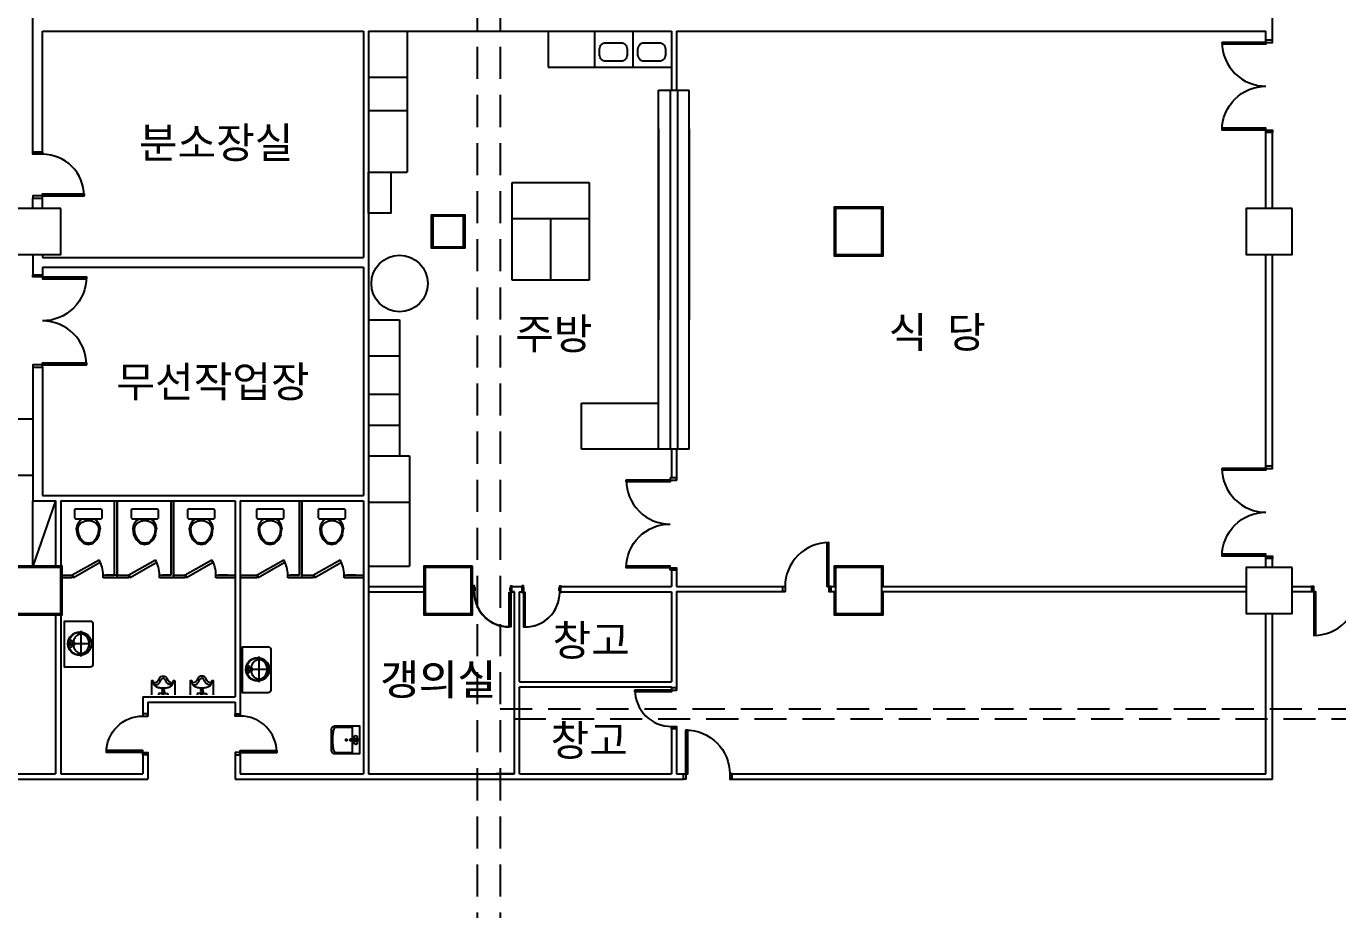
# Model space of a CAD drawing. Header units: millimetres. Extents: x -90599 to 108401, y -635096 to -480023.
# Drawn here: x 674 to 26234, y -582074 to -564851 of the extents above; entities that cross this region are included whole.
import ezdxf
from ezdxf.enums import TextEntityAlignment as Align

# ---------------------------------------------------------------- set-up
doc = ezdxf.new("R2010")
doc.units = ezdxf.units.MM
doc.linetypes.add('HIDDEN2', pattern=[0.1875, 0.125, -0.0625])
doc.layers.add('TT-BASE', color=253, linetype='Continuous')
doc.layers.add('TT-TRAY', color=4, linetype='Continuous')
doc.styles.get("Standard").update_dxf_attribs({"font": 'GulimChe.ttf'})

# ---------------------------------------------------------------- blocks, each defined once
blk = doc.blocks.new('2P-T206')
at = {"color": 0}
for p, q in [((-90, -25), (-90, 0)), ((-15, 0), (-15, -50)), ((15, 0), (15, -50)), ((90, -25), (90, 0)), ((-40, -25), (-90, -25)), ((-25, -40), (-40, -25)), ((-25, -65), (-25, -40)), ((-25, -110), (-25, -105)), ((-25, -105), (25, -105)), ((25, -110), (-25, -110)), ((-10, -95), (-10, -105)), ((10, -95), (10, -105)), ((25, -40), (40, -25)), ((25, -65), (25, -40)), ((25, -105), (25, -110)), ((40, -25), (90, -25))]:
    blk.add_line(p, q, dxfattribs=at)
for points in [[(230, 0), (230, -135), (230, -265, -0.198912), (229, -269, -0.198912), (225, -270), (215, -270), (195, -270, -0.198912), (193, -269, -0.063313), (190, -265, -0.157252), (187, -252, 0.093254), (185, -230, 0.337547), (80, -310, -0.389909), (0, -360, -0.389909), (-80, -310, 0.337547), (-185, -230, 0.093254), (-187, -252, -0.157252), (-190, -265, -0.063313), (-193, -269, -0.198912), (-195, -270), (-215, -270), (-225, -270, -0.198912), (-229, -269, -0.198912), (-230, -265), (-230, -135), (-230, 0)], [(-170, -190, -0.028843), (-149, -192, -0.042834), (-135, -195, -0.02628), (-102, -208, -0.069019), (-90, -215, -0.04558), (-76, -229, -0.043799), (-65, -245, -0.025173), (-56, -263, 0.020072), (-45, -285, 0.022189), (-35, -302, 0.027483), (-25, -315, 0.170498), (-18, -319, 0.080612), (0, -320)], [(170, -190, 0.028843), (149, -192, 0.042834), (135, -195, 0.02628), (102, -208, 0.069019), (90, -215, 0.04558), (76, -229, 0.043799), (65, -245, 0.025173), (56, -263, -0.020072), (45, -285, -0.022189), (35, -302, -0.027483), (25, -315, -0.170498), (18, -319, -0.080612), (0, -320)]]:
    blk.add_lwpolyline(points, format="xyb", dxfattribs=at)
blk.add_circle((0, -70), 25, dxfattribs=at)
for centre, radius, start, end in [((146, -325), 345, 159.444, 163.9272), ((-66, -246), 118, 151.7834, 159.444), ((-106, -224), 72.1, 143.1301, 151.7834), ((-66, -254), 122, 136.4862, 143.1301), ((-87, -235), 94.2, 118.6105, 136.4862), ((-71, -264), 127, 103.2516, 118.6105), ((-55, -331), 196, 101.3099, 103.2516), ((215, -1683), 1575, 100.6246, 101.3099), ((-22, -416), 286, 93.8141, 100.6246), ((-13, -553), 423, 88.2147, 93.8141), ((13, -553), 423, 86.1859, 91.7853), ((22, -416), 286, 79.3754, 86.1859), ((-215, -1683), 1575, 78.6901, 79.3754), ((55, -331), 196, 76.7484, 78.6901), ((71, -264), 127, 61.3895, 76.7484), ((87, -235), 94.2, 43.5138, 61.3895), ((66, -254), 122, 36.8699, 43.5138), ((106, -224), 72.1, 28.2166, 36.8699), ((66, -246), 118, 20.556, 28.2166), ((-146, -325), 345, 16.0728, 20.556)]:
    blk.add_arc(centre, radius, start, end, dxfattribs=at)
blk = doc.blocks.new('2P-T106')
at = {"color": 0}
for p, q in [((429, -96), (488, -96)), ((429, -124), (432, -124)), ((437, -129), (444, -205)), ((444, -205), (472, -205)), ((458, -132), (458, -112)), ((458, -492), (458, -152)), ((472, -205), (480, -129)), ((485, -124), (488, -124)), ((209, -324), (228, -324)), ((248, -324), (668, -324)), ((688, -324), (709, -324))]:
    blk.add_line(p, q, dxfattribs=at)
blk.add_lwpolyline([(850, -551), (50, -551, -0.414214), (0, -501), (0, -1), (900, -1), (900, -501, -0.414214)], format="xyb", close=True, dxfattribs=at)
blk.add_lwpolyline([(441, -167, 0.064435), (386, -178, 0.091719), (327, -212, 0.103599), (286, -265, 0.113912), (272, -324, 0.113912), (286, -383, 0.103599), (327, -436, 0.091719), (386, -470, 0.084785), (458, -482, 0.084785), (531, -470, 0.091719), (590, -436, 0.103599), (631, -383, 0.113912), (644, -324, 0.113912), (631, -265, 0.103599), (590, -212, 0.091719), (531, -178, 0.064435), (476, -167, 0.084785)], format="xyb", dxfattribs=at)
for centre, radius in [((458, -296), 230), ((458, -296), 220), ((408, -110), 25), ((458, -110), 8), ((508, -110), 25), ((458, -324), 15)]:
    blk.add_circle(centre, radius, dxfattribs=at)
for centre, start, end in [((432, -129), 5.3909, 90), ((485, -129), 90, 174.6091)]:
    blk.add_arc(centre, 5, start, end, dxfattribs=at)
blk = doc.blocks.new('2P-T105')
at = {"color": 0}
for p, q in [((23, -466), (23, -149)), ((23, -149), (258, -149)), ((272, -292), (272, -230)), ((242, -261), (304, -261))]:
    blk.add_line(p, q, dxfattribs=at)
blk.add_lwpolyline([(472, -551), (72, -551, -0.414214), (-3, -476), (-3, -1), (547, -1), (547, -476, -0.414214)], format="xyb", close=True, dxfattribs=at)
for points in [[(287, -149), (523, -149), (523, -466, -0.272815), (513, -483, -0.070145), (450, -507, -0.03268), (376, -519, -0.023671), (273, -524, -0.023671), (170, -519, -0.03268), (96, -507, -0.070145), (32, -483, -0.272815), (23, -466, -0.272815)], [(255, -43), (260, -185, 1), (285, -185), (291, -43)]]:
    blk.add_lwpolyline(points, format="xyb", dxfattribs=at)
for centre, radius in [((218, -78), 31.2), ((273, -261), 15), ((328, -78), 31.2)]:
    blk.add_circle(centre, radius, dxfattribs=at)
for centre, start, end in [((274, -43), 90, 181.9092), ((272, -43), 358.0908, 90)]:
    blk.add_arc(centre, 18.8, start, end, dxfattribs=at)

msp = doc.modelspace()

# ---------------------------------------------------------------- linework, layer by layer
at = {"layer": 'TT-BASE'}
for p, q in [((801, -567301), (801, -562301)), ((24959, -565165), (24959, -562301)), ((991, -564946), (7246, -564946)), ((991, -567301), (991, -564946)), ((3600, -564946), (7246, -564946)), ((7246, -564946), (7246, -569356)), ((7246, -564946), (7246, -569356)), ((7346, -564946), (7346, -579426)), ((7346, -564946), (13246, -564946)), ((7346, -564946), (7346, -569401)), ((7346, -564946), (13246, -564946)), ((8096, -564946), (8096, -567696)), ((8096, -564946), (8096, -567696)), ((10846, -564946), (10846, -565646)), ((10846, -564946), (10846, -565646)), ((11746, -564946), (11746, -565646)), ((11746, -564946), (11746, -565646)), ((12496, -564946), (12496, -565646)), ((12496, -564946), (12496, -565646)), ((13246, -564946), (13246, -566096)), ((13246, -564946), (13246, -566096)), ((13346, -564946), (13346, -566096)), ((13346, -564946), (20291, -564946)), ((13346, -564946), (24834, -564946)), ((13346, -564946), (13346, -566096)), ((24834, -565165), (24834, -564946)), ((7346, -565846), (8096, -565846)), ((7346, -565846), (8096, -565846)), ((10846, -565646), (13246, -565646)), ((10846, -565646), (13246, -565646)), ((12996, -573096), (12996, -566096)), ((12996, -566096), (13596, -566096)), ((12996, -573096), (12996, -566096)), ((12996, -566096), (13596, -566096)), ((13596, -573096), (13596, -566096)), ((13596, -573096), (13596, -566096)), ((7346, -566496), (8096, -566496)), ((7346, -566496), (8096, -566496)), ((12996, -566851), (12996, -570571)), ((13596, -566851), (13596, -570571)), ((24834, -568401), (24834, -566875)), ((24959, -568401), (24959, -566875)), ((7346, -567696), (8096, -567696)), ((7346, -567696), (8096, -567696)), ((10146, -567900), (11646, -567900)), ((10146, -569800), (10146, -567900)), ((10146, -567900), (11646, -567900)), ((10146, -569800), (10146, -567900)), ((11646, -567900), (11646, -569800)), ((11646, -567900), (11646, -569800)), ((801, -568401), (801, -568201)), ((991, -568401), (991, -568201)), ((10146, -568600), (11646, -568600)), ((10146, -568600), (11646, -568600)), ((10896, -569800), (10896, -568600)), ((10896, -569800), (10896, -568600)), ((801, -569301), (801, -569694)), ((991, -569301), (991, -569356)), ((991, -569356), (7246, -569356)), ((3600, -569356), (7246, -569356)), ((7346, -569401), (7346, -579426)), ((24834, -573505), (24834, -569301)), ((24959, -573470), (24959, -569301)), ((991, -569546), (7246, -569546)), ((991, -569546), (991, -569694)), ((3600, -569546), (7246, -569546)), ((7246, -569546), (7246, -574001)), ((7246, -569546), (7246, -574001)), ((11646, -569800), (10146, -569800)), ((11646, -569800), (10146, -569800)), ((7346, -570576), (7946, -570576)), ((7346, -570576), (7946, -570576)), ((7946, -570576), (7946, -573226)), ((7946, -570576), (7946, -573226)), ((801, -571494), (801, -574101)), ((991, -571494), (991, -574001)), ((7346, -571276), (7946, -571276)), ((7346, -571276), (7946, -571276)), ((7346, -572026), (7946, -572026)), ((7346, -572026), (7946, -572026)), ((11496, -573096), (11496, -572196)), ((11496, -572196), (12996, -572196)), ((11496, -573096), (11496, -572196)), ((11496, -572196), (12996, -572196)), ((-2554, -572501), (801, -572501)), ((7346, -572626), (7946, -572626)), ((7346, -572626), (7946, -572626)), ((7346, -573226), (8146, -573226)), ((7346, -573226), (8146, -573226)), ((8146, -573226), (8146, -575376)), ((8146, -573226), (8146, -575376)), ((13596, -573096), (11496, -573096)), ((13596, -573096), (11496, -573096)), ((13246, -573096), (13246, -573655)), ((13246, -573096), (13246, -573655)), ((13346, -573096), (13346, -573700)), ((13346, -573096), (13346, -573700)), ((-2554, -573601), (801, -573601)), ((991, -574001), (7246, -574001)), ((3600, -574001), (7246, -574001)), ((801, -574101), (1246, -574101)), ((1246, -574101), (801, -575376)), ((1246, -574101), (1246, -575376)), ((1346, -574101), (1346, -575376)), ((1346, -574101), (4746, -574101)), ((1617, -574280, 200), (1642, -574255, 200)), ((1642, -574255, 200), (1617, -574280, 200)), ((1617, -574280, 200), (1617, -574433, 200)), ((1617, -574280, 200), (1617, -574433, 200)), ((1642, -574255, 200), (2126, -574255, 200)), ((1642, -574255, 200), (2126, -574255, 200)), ((2152, -574280, 200), (2126, -574255, 200)), ((2152, -574280, 200), (2126, -574255, 200)), ((2152, -574433, 200), (2152, -574280, 200)), ((2152, -574433, 200), (2152, -574280, 200)), ((2396, -575551), (2396, -574101)), ((2446, -575601), (2446, -574101)), ((2446, -574101), (2446, -575551)), ((2446, -574101), (2446, -575551)), ((2717, -574280, 200), (2742, -574255, 200)), ((2742, -574255, 200), (2717, -574280, 200)), ((2717, -574280, 200), (2717, -574433, 200)), ((2717, -574280, 200), (2717, -574433, 200)), ((2742, -574255, 200), (3226, -574255, 200)), ((2742, -574255, 200), (3226, -574255, 200)), ((3252, -574280, 200), (3226, -574255, 200)), ((3252, -574280, 200), (3226, -574255, 200)), ((3252, -574433, 200), (3252, -574280, 200)), ((3252, -574433, 200), (3252, -574280, 200)), ((3496, -575551), (3496, -574101)), ((3546, -575601), (3546, -574101)), ((3546, -574101), (3546, -575551)), ((3546, -574101), (3546, -575551)), ((3817, -574280, 200), (3842, -574255, 200)), ((3842, -574255, 200), (3817, -574280, 200)), ((3817, -574280, 200), (3817, -574433, 200)), ((3817, -574280, 200), (3817, -574433, 200)), ((3842, -574255, 200), (4326, -574255, 200)), ((3842, -574255, 200), (4326, -574255, 200)), ((4352, -574280, 200), (4326, -574255, 200)), ((4352, -574280, 200), (4326, -574255, 200)), ((4352, -574433, 200), (4352, -574280, 200)), ((4352, -574433, 200), (4352, -574280, 200)), ((4746, -574101), (4746, -577926)), ((4846, -574101), (4846, -578297)), ((4846, -574101), (7246, -574101)), ((4846, -574101), (7246, -574101)), ((5158, -574280, 200), (5184, -574255, 200)), ((5184, -574255, 200), (5158, -574280, 200)), ((5184, -574255, 200), (5158, -574280, 200)), ((5158, -574280, 200), (5184, -574255, 200)), ((5158, -574280, 200), (5158, -574433, 200)), ((5158, -574280, 200), (5158, -574433, 200)), ((5158, -574280, 200), (5158, -574433, 200)), ((5158, -574280, 200), (5158, -574433, 200)), ((5184, -574255, 200), (5668, -574255, 200)), ((5184, -574255, 200), (5668, -574255, 200)), ((5184, -574255, 200), (5668, -574255, 200)), ((5184, -574255, 200), (5668, -574255, 200)), ((5693, -574280, 200), (5668, -574255, 200)), ((5693, -574280, 200), (5668, -574255, 200)), ((5693, -574280, 200), (5668, -574255, 200)), ((5693, -574280, 200), (5668, -574255, 200)), ((5693, -574433, 200), (5693, -574280, 200)), ((5693, -574433, 200), (5693, -574280, 200)), ((5693, -574433, 200), (5693, -574280, 200)), ((5693, -574433, 200), (5693, -574280, 200)), ((5996, -575551), (5996, -574101)), ((5996, -575551), (5996, -574101)), ((6046, -575601), (6046, -574101)), ((6046, -574101), (6046, -575551)), ((6046, -574101), (6046, -575551)), ((6046, -575601), (6046, -574101)), ((6361, -574280, 200), (6386, -574255, 200)), ((6386, -574255, 200), (6361, -574280, 200)), ((6386, -574255, 200), (6361, -574280, 200)), ((6361, -574280, 200), (6386, -574255, 200)), ((6361, -574280, 200), (6361, -574433, 200)), ((6361, -574280, 200), (6361, -574433, 200)), ((6361, -574280, 200), (6361, -574433, 200)), ((6361, -574280, 200), (6361, -574433, 200)), ((6386, -574255, 200), (6870, -574255, 200)), ((6386, -574255, 200), (6870, -574255, 200)), ((6386, -574255, 200), (6870, -574255, 200)), ((6386, -574255, 200), (6870, -574255, 200)), ((6895, -574280, 200), (6870, -574255, 200)), ((6895, -574280, 200), (6870, -574255, 200)), ((6895, -574280, 200), (6870, -574255, 200)), ((6895, -574280, 200), (6870, -574255, 200)), ((6895, -574433, 200), (6895, -574280, 200)), ((6895, -574433, 200), (6895, -574280, 200)), ((6895, -574433, 200), (6895, -574280, 200)), ((6895, -574433, 200), (6895, -574280, 200)), ((7246, -574101), (7246, -579426)), ((7246, -574101), (7246, -579426)), ((7346, -574126), (8146, -574126)), ((7346, -574126), (8146, -574126)), ((1617, -574433, 200), (1642, -574458, 200)), ((1617, -574433, 200), (1642, -574458, 200)), ((2126, -574458, 200), (1642, -574458, 200)), ((2126, -574458, 200), (1642, -574458, 200)), ((1655, -574649, 200), (1673, -574562, 200)), ((1673, -574562, 200), (1655, -574649, 200)), ((1722, -574487, 200), (1673, -574562, 200)), ((1722, -574487, 200), (1673, -574562, 200)), ((1681, -574649, 200), (1696, -574584, 200)), ((1681, -574649, 200), (1696, -574584, 200)), ((1696, -574584, 200), (1740, -574531, 200)), ((1696, -574584, 200), (1740, -574531, 200)), ((1722, -574487, 200), (1765, -574458, 200)), ((1722, -574487, 200), (1765, -574458, 200)), ((1732, -574481, 200), (1732, -574458, 200)), ((1732, -574481, 200), (1732, -574458, 200)), ((1740, -574531, 200), (1806, -574499, 200)), ((1740, -574531, 200), (1806, -574499, 200)), ((1806, -574499, 200), (1884, -574484, 200)), ((1884, -574484, 200), (1806, -574499, 200)), ((1884, -574484, 200), (1962, -574499, 200)), ((1962, -574499, 200), (1884, -574484, 200)), ((1962, -574499, 200), (1884, -574484, 200)), ((1884, -574484, 200), (1962, -574499, 200)), ((1962, -574499, 200), (2028, -574531, 200)), ((1962, -574499, 200), (2028, -574531, 200)), ((2046, -574487, 200), (2003, -574458, 200)), ((2003, -574458, 200), (2046, -574487, 200)), ((2028, -574531, 200), (2072, -574584, 200)), ((2028, -574531, 200), (2072, -574584, 200)), ((2037, -574458, 200), (2037, -574481, 200)), ((2037, -574458, 200), (2037, -574481, 200)), ((2096, -574562, 200), (2046, -574487, 200)), ((2046, -574487, 200), (2096, -574562, 200)), ((2072, -574584, 200), (2088, -574649, 200)), ((2072, -574584, 200), (2088, -574649, 200)), ((2113, -574649, 200), (2096, -574562, 200)), ((2096, -574562, 200), (2113, -574649, 200)), ((2152, -574433, 200), (2126, -574458, 200)), ((2126, -574458, 200), (2152, -574433, 200)), ((2717, -574433, 200), (2742, -574458, 200)), ((2717, -574433, 200), (2742, -574458, 200)), ((3226, -574458, 200), (2742, -574458, 200)), ((3226, -574458, 200), (2742, -574458, 200)), ((2755, -574649, 200), (2773, -574562, 200)), ((2773, -574562, 200), (2755, -574649, 200)), ((2822, -574487, 200), (2773, -574562, 200)), ((2822, -574487, 200), (2773, -574562, 200)), ((2781, -574649, 200), (2796, -574584, 200)), ((2781, -574649, 200), (2796, -574584, 200)), ((2796, -574584, 200), (2840, -574531, 200)), ((2796, -574584, 200), (2840, -574531, 200)), ((2822, -574487, 200), (2865, -574458, 200)), ((2822, -574487, 200), (2865, -574458, 200)), ((2832, -574481, 200), (2832, -574458, 200)), ((2832, -574481, 200), (2832, -574458, 200)), ((2840, -574531, 200), (2906, -574499, 200)), ((2840, -574531, 200), (2906, -574499, 200)), ((2906, -574499, 200), (2984, -574484, 200)), ((2984, -574484, 200), (2906, -574499, 200)), ((2984, -574484, 200), (3062, -574499, 200)), ((3062, -574499, 200), (2984, -574484, 200)), ((3062, -574499, 200), (2984, -574484, 200)), ((2984, -574484, 200), (3062, -574499, 200)), ((3062, -574499, 200), (3128, -574531, 200)), ((3062, -574499, 200), (3128, -574531, 200)), ((3146, -574487, 200), (3103, -574458, 200)), ((3103, -574458, 200), (3146, -574487, 200)), ((3128, -574531, 200), (3172, -574584, 200)), ((3128, -574531, 200), (3172, -574584, 200)), ((3137, -574458, 200), (3137, -574481, 200)), ((3137, -574458, 200), (3137, -574481, 200)), ((3196, -574562, 200), (3146, -574487, 200)), ((3146, -574487, 200), (3196, -574562, 200)), ((3172, -574584, 200), (3188, -574649, 200)), ((3172, -574584, 200), (3188, -574649, 200)), ((3213, -574649, 200), (3196, -574562, 200)), ((3196, -574562, 200), (3213, -574649, 200)), ((3252, -574433, 200), (3226, -574458, 200)), ((3226, -574458, 200), (3252, -574433, 200)), ((3817, -574433, 200), (3842, -574458, 200)), ((3817, -574433, 200), (3842, -574458, 200)), ((4326, -574458, 200), (3842, -574458, 200)), ((4326, -574458, 200), (3842, -574458, 200)), ((3855, -574649, 200), (3873, -574562, 200)), ((3873, -574562, 200), (3855, -574649, 200)), ((3922, -574487, 200), (3873, -574562, 200)), ((3922, -574487, 200), (3873, -574562, 200)), ((3881, -574649, 200), (3896, -574584, 200)), ((3881, -574649, 200), (3896, -574584, 200)), ((3896, -574584, 200), (3940, -574531, 200)), ((3896, -574584, 200), (3940, -574531, 200)), ((3922, -574487, 200), (3965, -574458, 200)), ((3922, -574487, 200), (3965, -574458, 200)), ((3932, -574481, 200), (3932, -574458, 200)), ((3932, -574481, 200), (3932, -574458, 200)), ((3940, -574531, 200), (4006, -574499, 200)), ((3940, -574531, 200), (4006, -574499, 200)), ((4006, -574499, 200), (4084, -574484, 200)), ((4084, -574484, 200), (4006, -574499, 200)), ((4084, -574484, 200), (4162, -574499, 200)), ((4162, -574499, 200), (4084, -574484, 200)), ((4162, -574499, 200), (4084, -574484, 200)), ((4084, -574484, 200), (4162, -574499, 200)), ((4162, -574499, 200), (4228, -574531, 200)), ((4162, -574499, 200), (4228, -574531, 200)), ((4246, -574487, 200), (4203, -574458, 200)), ((4203, -574458, 200), (4246, -574487, 200)), ((4228, -574531, 200), (4272, -574584, 200)), ((4228, -574531, 200), (4272, -574584, 200)), ((4237, -574458, 200), (4237, -574481, 200)), ((4237, -574458, 200), (4237, -574481, 200)), ((4296, -574562, 200), (4246, -574487, 200)), ((4246, -574487, 200), (4296, -574562, 200)), ((4272, -574584, 200), (4288, -574649, 200)), ((4272, -574584, 200), (4288, -574649, 200)), ((4313, -574649, 200), (4296, -574562, 200)), ((4296, -574562, 200), (4313, -574649, 200)), ((4352, -574433, 200), (4326, -574458, 200)), ((4326, -574458, 200), (4352, -574433, 200)), ((5158, -574433, 200), (5184, -574458, 200)), ((5158, -574433, 200), (5184, -574458, 200)), ((5158, -574433, 200), (5184, -574458, 200)), ((5158, -574433, 200), (5184, -574458, 200)), ((5668, -574458, 200), (5184, -574458, 200)), ((5668, -574458, 200), (5184, -574458, 200)), ((5668, -574458, 200), (5184, -574458, 200)), ((5668, -574458, 200), (5184, -574458, 200)), ((5197, -574649, 200), (5214, -574562, 200)), ((5214, -574562, 200), (5197, -574649, 200)), ((5214, -574562, 200), (5197, -574649, 200)), ((5197, -574649, 200), (5214, -574562, 200)), ((5264, -574487, 200), (5214, -574562, 200)), ((5264, -574487, 200), (5214, -574562, 200)), ((5264, -574487, 200), (5214, -574562, 200)), ((5264, -574487, 200), (5214, -574562, 200)), ((5222, -574649, 200), (5238, -574584, 200)), ((5222, -574649, 200), (5238, -574584, 200)), ((5222, -574649, 200), (5238, -574584, 200)), ((5222, -574649, 200), (5238, -574584, 200)), ((5238, -574584, 200), (5282, -574531, 200)), ((5238, -574584, 200), (5282, -574531, 200)), ((5238, -574584, 200), (5282, -574531, 200)), ((5238, -574584, 200), (5282, -574531, 200)), ((5264, -574487, 200), (5307, -574458, 200)), ((5264, -574487, 200), (5307, -574458, 200)), ((5264, -574487, 200), (5307, -574458, 200)), ((5264, -574487, 200), (5307, -574458, 200)), ((5273, -574481, 200), (5273, -574458, 200)), ((5273, -574481, 200), (5273, -574458, 200)), ((5273, -574481, 200), (5273, -574458, 200)), ((5273, -574481, 200), (5273, -574458, 200)), ((5282, -574531, 200), (5348, -574499, 200)), ((5282, -574531, 200), (5348, -574499, 200)), ((5282, -574531, 200), (5348, -574499, 200)), ((5282, -574531, 200), (5348, -574499, 200)), ((5348, -574499, 200), (5426, -574484, 200)), ((5426, -574484, 200), (5348, -574499, 200)), ((5426, -574484, 200), (5348, -574499, 200)), ((5348, -574499, 200), (5426, -574484, 200)), ((5426, -574484, 200), (5504, -574499, 200)), ((5504, -574499, 200), (5426, -574484, 200)), ((5504, -574499, 200), (5426, -574484, 200)), ((5426, -574484, 200), (5504, -574499, 200)), ((5426, -574484, 200), (5504, -574499, 200)), ((5504, -574499, 200), (5426, -574484, 200)), ((5504, -574499, 200), (5426, -574484, 200)), ((5426, -574484, 200), (5504, -574499, 200)), ((5504, -574499, 200), (5570, -574531, 200)), ((5504, -574499, 200), (5570, -574531, 200)), ((5504, -574499, 200), (5570, -574531, 200)), ((5504, -574499, 200), (5570, -574531, 200)), ((5588, -574487, 200), (5544, -574458, 200)), ((5544, -574458, 200), (5588, -574487, 200)), ((5544, -574458, 200), (5588, -574487, 200)), ((5588, -574487, 200), (5544, -574458, 200)), ((5570, -574531, 200), (5614, -574584, 200)), ((5570, -574531, 200), (5614, -574584, 200)), ((5570, -574531, 200), (5614, -574584, 200)), ((5570, -574531, 200), (5614, -574584, 200)), ((5578, -574458, 200), (5578, -574481, 200)), ((5578, -574458, 200), (5578, -574481, 200)), ((5578, -574458, 200), (5578, -574481, 200)), ((5578, -574458, 200), (5578, -574481, 200)), ((5637, -574562, 200), (5588, -574487, 200)), ((5588, -574487, 200), (5637, -574562, 200)), ((5588, -574487, 200), (5637, -574562, 200)), ((5637, -574562, 200), (5588, -574487, 200)), ((5614, -574584, 200), (5629, -574649, 200)), ((5614, -574584, 200), (5629, -574649, 200)), ((5614, -574584, 200), (5629, -574649, 200)), ((5614, -574584, 200), (5629, -574649, 200)), ((5655, -574649, 200), (5637, -574562, 200)), ((5637, -574562, 200), (5655, -574649, 200)), ((5637, -574562, 200), (5655, -574649, 200)), ((5655, -574649, 200), (5637, -574562, 200)), ((5693, -574433, 200), (5668, -574458, 200)), ((5668, -574458, 200), (5693, -574433, 200)), ((5668, -574458, 200), (5693, -574433, 200)), ((5693, -574433, 200), (5668, -574458, 200)), ((6361, -574433, 200), (6386, -574458, 200)), ((6361, -574433, 200), (6386, -574458, 200)), ((6361, -574433, 200), (6386, -574458, 200)), ((6361, -574433, 200), (6386, -574458, 200)), ((6870, -574458, 200), (6386, -574458, 200)), ((6870, -574458, 200), (6386, -574458, 200)), ((6870, -574458, 200), (6386, -574458, 200)), ((6870, -574458, 200), (6386, -574458, 200)), ((6399, -574649, 200), (6417, -574562, 200)), ((6417, -574562, 200), (6399, -574649, 200)), ((6417, -574562, 200), (6399, -574649, 200)), ((6399, -574649, 200), (6417, -574562, 200)), ((6466, -574487, 200), (6417, -574562, 200)), ((6466, -574487, 200), (6417, -574562, 200)), ((6466, -574487, 200), (6417, -574562, 200)), ((6466, -574487, 200), (6417, -574562, 200)), ((6425, -574649, 200), (6440, -574584, 200)), ((6425, -574649, 200), (6440, -574584, 200)), ((6425, -574649, 200), (6440, -574584, 200)), ((6425, -574649, 200), (6440, -574584, 200)), ((6440, -574584, 200), (6484, -574531, 200)), ((6440, -574584, 200), (6484, -574531, 200)), ((6440, -574584, 200), (6484, -574531, 200)), ((6440, -574584, 200), (6484, -574531, 200)), ((6466, -574487, 200), (6509, -574458, 200)), ((6466, -574487, 200), (6509, -574458, 200)), ((6466, -574487, 200), (6509, -574458, 200)), ((6466, -574487, 200), (6509, -574458, 200)), ((6475, -574481, 200), (6475, -574458, 200)), ((6475, -574481, 200), (6475, -574458, 200)), ((6475, -574481, 200), (6475, -574458, 200)), ((6475, -574481, 200), (6475, -574458, 200)), ((6484, -574531, 200), (6550, -574499, 200)), ((6484, -574531, 200), (6550, -574499, 200)), ((6484, -574531, 200), (6550, -574499, 200)), ((6484, -574531, 200), (6550, -574499, 200)), ((6550, -574499, 200), (6628, -574484, 200)), ((6628, -574484, 200), (6550, -574499, 200)), ((6628, -574484, 200), (6550, -574499, 200)), ((6550, -574499, 200), (6628, -574484, 200)), ((6628, -574484, 200), (6706, -574499, 200)), ((6706, -574499, 200), (6628, -574484, 200)), ((6706, -574499, 200), (6628, -574484, 200)), ((6628, -574484, 200), (6706, -574499, 200)), ((6628, -574484, 200), (6706, -574499, 200)), ((6706, -574499, 200), (6628, -574484, 200)), ((6706, -574499, 200), (6628, -574484, 200)), ((6628, -574484, 200), (6706, -574499, 200)), ((6706, -574499, 200), (6772, -574531, 200)), ((6706, -574499, 200), (6772, -574531, 200)), ((6706, -574499, 200), (6772, -574531, 200)), ((6706, -574499, 200), (6772, -574531, 200)), ((6790, -574487, 200), (6747, -574458, 200)), ((6747, -574458, 200), (6790, -574487, 200)), ((6747, -574458, 200), (6790, -574487, 200)), ((6790, -574487, 200), (6747, -574458, 200)), ((6772, -574531, 200), (6816, -574584, 200)), ((6772, -574531, 200), (6816, -574584, 200)), ((6772, -574531, 200), (6816, -574584, 200)), ((6772, -574531, 200), (6816, -574584, 200)), ((6781, -574458, 200), (6781, -574481, 200)), ((6781, -574458, 200), (6781, -574481, 200)), ((6781, -574458, 200), (6781, -574481, 200)), ((6781, -574458, 200), (6781, -574481, 200)), ((6840, -574562, 200), (6790, -574487, 200)), ((6790, -574487, 200), (6840, -574562, 200)), ((6790, -574487, 200), (6840, -574562, 200)), ((6840, -574562, 200), (6790, -574487, 200)), ((6816, -574584, 200), (6832, -574649, 200)), ((6816, -574584, 200), (6832, -574649, 200)), ((6816, -574584, 200), (6832, -574649, 200)), ((6816, -574584, 200), (6832, -574649, 200)), ((6857, -574649, 200), (6840, -574562, 200)), ((6840, -574562, 200), (6857, -574649, 200)), ((6840, -574562, 200), (6857, -574649, 200)), ((6857, -574649, 200), (6840, -574562, 200)), ((6895, -574433, 200), (6870, -574458, 200)), ((6870, -574458, 200), (6895, -574433, 200)), ((6870, -574458, 200), (6895, -574433, 200)), ((6895, -574433, 200), (6870, -574458, 200)), ((1673, -574762, 200), (1655, -574649, 200)), ((1673, -574762, 200), (1655, -574649, 200)), ((1722, -574862, 200), (1673, -574762, 200)), ((1722, -574862, 200), (1673, -574762, 200)), ((1696, -574753, 200), (1681, -574649, 200)), ((1696, -574753, 200), (1681, -574649, 200)), ((1740, -574844, 200), (1696, -574753, 200)), ((1740, -574844, 200), (1696, -574753, 200)), ((1806, -574914, 200), (1740, -574844, 200)), ((1806, -574914, 200), (1740, -574844, 200)), ((2028, -574844, 200), (1962, -574914, 200)), ((2028, -574844, 200), (1962, -574914, 200)), ((2072, -574753, 200), (2028, -574844, 200)), ((2072, -574753, 200), (2028, -574844, 200)), ((2096, -574762, 200), (2046, -574862, 200)), ((2096, -574762, 200), (2046, -574862, 200)), ((2088, -574649, 200), (2072, -574753, 200)), ((2088, -574649, 200), (2072, -574753, 200)), ((2096, -574762, 200), (2113, -574649, 200)), ((2096, -574762, 200), (2113, -574649, 200)), ((2773, -574762, 200), (2755, -574649, 200)), ((2773, -574762, 200), (2755, -574649, 200)), ((2822, -574862, 200), (2773, -574762, 200)), ((2822, -574862, 200), (2773, -574762, 200)), ((2796, -574753, 200), (2781, -574649, 200)), ((2796, -574753, 200), (2781, -574649, 200)), ((2840, -574844, 200), (2796, -574753, 200)), ((2840, -574844, 200), (2796, -574753, 200)), ((2906, -574914, 200), (2840, -574844, 200)), ((2906, -574914, 200), (2840, -574844, 200)), ((3128, -574844, 200), (3062, -574914, 200)), ((3128, -574844, 200), (3062, -574914, 200)), ((3172, -574753, 200), (3128, -574844, 200)), ((3172, -574753, 200), (3128, -574844, 200)), ((3196, -574762, 200), (3146, -574862, 200)), ((3196, -574762, 200), (3146, -574862, 200)), ((3188, -574649, 200), (3172, -574753, 200)), ((3188, -574649, 200), (3172, -574753, 200)), ((3196, -574762, 200), (3213, -574649, 200)), ((3196, -574762, 200), (3213, -574649, 200)), ((3873, -574762, 200), (3855, -574649, 200)), ((3873, -574762, 200), (3855, -574649, 200)), ((3922, -574862, 200), (3873, -574762, 200)), ((3922, -574862, 200), (3873, -574762, 200)), ((3896, -574753, 200), (3881, -574649, 200)), ((3896, -574753, 200), (3881, -574649, 200)), ((3940, -574844, 200), (3896, -574753, 200)), ((3940, -574844, 200), (3896, -574753, 200)), ((4006, -574914, 200), (3940, -574844, 200)), ((4006, -574914, 200), (3940, -574844, 200)), ((4228, -574844, 200), (4162, -574914, 200)), ((4228, -574844, 200), (4162, -574914, 200)), ((4272, -574753, 200), (4228, -574844, 200)), ((4272, -574753, 200), (4228, -574844, 200)), ((4296, -574762, 200), (4246, -574862, 200)), ((4296, -574762, 200), (4246, -574862, 200)), ((4288, -574649, 200), (4272, -574753, 200)), ((4288, -574649, 200), (4272, -574753, 200)), ((4296, -574762, 200), (4313, -574649, 200)), ((4296, -574762, 200), (4313, -574649, 200)), ((5214, -574762, 200), (5197, -574649, 200)), ((5214, -574762, 200), (5197, -574649, 200)), ((5214, -574762, 200), (5197, -574649, 200)), ((5214, -574762, 200), (5197, -574649, 200)), ((5264, -574862, 200), (5214, -574762, 200)), ((5264, -574862, 200), (5214, -574762, 200)), ((5264, -574862, 200), (5214, -574762, 200)), ((5264, -574862, 200), (5214, -574762, 200)), ((5238, -574753, 200), (5222, -574649, 200)), ((5238, -574753, 200), (5222, -574649, 200)), ((5238, -574753, 200), (5222, -574649, 200)), ((5238, -574753, 200), (5222, -574649, 200)), ((5282, -574844, 200), (5238, -574753, 200)), ((5282, -574844, 200), (5238, -574753, 200)), ((5282, -574844, 200), (5238, -574753, 200)), ((5282, -574844, 200), (5238, -574753, 200)), ((5348, -574914, 200), (5282, -574844, 200)), ((5348, -574914, 200), (5282, -574844, 200)), ((5348, -574914, 200), (5282, -574844, 200)), ((5348, -574914, 200), (5282, -574844, 200)), ((5570, -574844, 200), (5504, -574914, 200)), ((5570, -574844, 200), (5504, -574914, 200)), ((5570, -574844, 200), (5504, -574914, 200)), ((5570, -574844, 200), (5504, -574914, 200)), ((5614, -574753, 200), (5570, -574844, 200)), ((5614, -574753, 200), (5570, -574844, 200)), ((5614, -574753, 200), (5570, -574844, 200)), ((5614, -574753, 200), (5570, -574844, 200)), ((5637, -574762, 200), (5588, -574862, 200)), ((5637, -574762, 200), (5588, -574862, 200)), ((5637, -574762, 200), (5588, -574862, 200)), ((5637, -574762, 200), (5588, -574862, 200)), ((5629, -574649, 200), (5614, -574753, 200)), ((5629, -574649, 200), (5614, -574753, 200)), ((5629, -574649, 200), (5614, -574753, 200)), ((5629, -574649, 200), (5614, -574753, 200)), ((5637, -574762, 200), (5655, -574649, 200)), ((5637, -574762, 200), (5655, -574649, 200)), ((5637, -574762, 200), (5655, -574649, 200)), ((5637, -574762, 200), (5655, -574649, 200)), ((6417, -574762, 200), (6399, -574649, 200)), ((6417, -574762, 200), (6399, -574649, 200)), ((6417, -574762, 200), (6399, -574649, 200)), ((6417, -574762, 200), (6399, -574649, 200)), ((6466, -574862, 200), (6417, -574762, 200)), ((6466, -574862, 200), (6417, -574762, 200)), ((6466, -574862, 200), (6417, -574762, 200)), ((6466, -574862, 200), (6417, -574762, 200)), ((6440, -574753, 200), (6425, -574649, 200)), ((6440, -574753, 200), (6425, -574649, 200)), ((6440, -574753, 200), (6425, -574649, 200)), ((6440, -574753, 200), (6425, -574649, 200)), ((6484, -574844, 200), (6440, -574753, 200)), ((6484, -574844, 200), (6440, -574753, 200)), ((6484, -574844, 200), (6440, -574753, 200)), ((6484, -574844, 200), (6440, -574753, 200)), ((6550, -574914, 200), (6484, -574844, 200)), ((6550, -574914, 200), (6484, -574844, 200)), ((6550, -574914, 200), (6484, -574844, 200)), ((6550, -574914, 200), (6484, -574844, 200)), ((6772, -574844, 200), (6706, -574914, 200)), ((6772, -574844, 200), (6706, -574914, 200)), ((6772, -574844, 200), (6706, -574914, 200)), ((6772, -574844, 200), (6706, -574914, 200)), ((6816, -574753, 200), (6772, -574844, 200)), ((6816, -574753, 200), (6772, -574844, 200)), ((6816, -574753, 200), (6772, -574844, 200)), ((6816, -574753, 200), (6772, -574844, 200)), ((6840, -574762, 200), (6790, -574862, 200)), ((6840, -574762, 200), (6790, -574862, 200)), ((6840, -574762, 200), (6790, -574862, 200)), ((6840, -574762, 200), (6790, -574862, 200)), ((6832, -574649, 200), (6816, -574753, 200)), ((6832, -574649, 200), (6816, -574753, 200)), ((6832, -574649, 200), (6816, -574753, 200)), ((6832, -574649, 200), (6816, -574753, 200)), ((6840, -574762, 200), (6857, -574649, 200)), ((6840, -574762, 200), (6857, -574649, 200)), ((6840, -574762, 200), (6857, -574649, 200)), ((6840, -574762, 200), (6857, -574649, 200)), ((1797, -574937, 200), (1722, -574862, 200)), ((1797, -574937, 200), (1722, -574862, 200)), ((1797, -574937, 200), (1884, -574955, 200)), ((1797, -574937, 200), (1884, -574955, 200)), ((1797, -574937, 200), (1884, -574955, 200)), ((1884, -574955, 200), (1797, -574937, 200)), ((1884, -574929, 200), (1806, -574914, 200)), ((1806, -574914, 200), (1884, -574929, 200)), ((1962, -574914, 200), (1884, -574929, 200)), ((1962, -574914, 200), (1884, -574929, 200)), ((1972, -574937, 200), (1884, -574955, 200)), ((1884, -574955, 200), (1972, -574937, 200)), ((1884, -574955, 200), (1884, -574955, 200)), ((1884, -574955, 200), (1884, -574955, 200)), ((1884, -574955, 200), (1884, -574955, 200)), ((1972, -574937, 200), (2046, -574862, 200)), ((2046, -574862, 200), (1972, -574937, 200)), ((2897, -574937, 200), (2822, -574862, 200)), ((2897, -574937, 200), (2822, -574862, 200)), ((2897, -574937, 200), (2984, -574955, 200)), ((2897, -574937, 200), (2984, -574955, 200)), ((2897, -574937, 200), (2984, -574955, 200)), ((2984, -574955, 200), (2897, -574937, 200)), ((2984, -574929, 200), (2906, -574914, 200)), ((2906, -574914, 200), (2984, -574929, 200)), ((3062, -574914, 200), (2984, -574929, 200)), ((3062, -574914, 200), (2984, -574929, 200)), ((3072, -574937, 200), (2984, -574955, 200)), ((2984, -574955, 200), (3072, -574937, 200)), ((2984, -574955, 200), (2984, -574955, 200)), ((2984, -574955, 200), (2984, -574955, 200)), ((2984, -574955, 200), (2984, -574955, 200)), ((3072, -574937, 200), (3146, -574862, 200)), ((3146, -574862, 200), (3072, -574937, 200)), ((3997, -574937, 200), (3922, -574862, 200)), ((3997, -574937, 200), (3922, -574862, 200)), ((3997, -574937, 200), (4084, -574955, 200)), ((3997, -574937, 200), (4084, -574955, 200)), ((3997, -574937, 200), (4084, -574955, 200)), ((4084, -574955, 200), (3997, -574937, 200)), ((4084, -574929, 200), (4006, -574914, 200)), ((4006, -574914, 200), (4084, -574929, 200)), ((4162, -574914, 200), (4084, -574929, 200)), ((4162, -574914, 200), (4084, -574929, 200)), ((4172, -574937, 200), (4084, -574955, 200)), ((4084, -574955, 200), (4172, -574937, 200)), ((4084, -574955, 200), (4084, -574955, 200)), ((4084, -574955, 200), (4084, -574955, 200)), ((4084, -574955, 200), (4084, -574955, 200)), ((4172, -574937, 200), (4246, -574862, 200)), ((4246, -574862, 200), (4172, -574937, 200)), ((5338, -574937, 200), (5264, -574862, 200)), ((5338, -574937, 200), (5264, -574862, 200)), ((5338, -574937, 200), (5264, -574862, 200)), ((5338, -574937, 200), (5264, -574862, 200)), ((5338, -574937, 200), (5426, -574955, 200)), ((5338, -574937, 200), (5426, -574955, 200)), ((5338, -574937, 200), (5426, -574955, 200)), ((5426, -574955, 200), (5338, -574937, 200)), ((5426, -574955, 200), (5338, -574937, 200)), ((5338, -574937, 200), (5426, -574955, 200)), ((5338, -574937, 200), (5426, -574955, 200)), ((5338, -574937, 200), (5426, -574955, 200)), ((5426, -574929, 200), (5348, -574914, 200)), ((5348, -574914, 200), (5426, -574929, 200)), ((5348, -574914, 200), (5426, -574929, 200)), ((5426, -574929, 200), (5348, -574914, 200)), ((5504, -574914, 200), (5426, -574929, 200)), ((5504, -574914, 200), (5426, -574929, 200)), ((5504, -574914, 200), (5426, -574929, 200)), ((5504, -574914, 200), (5426, -574929, 200)), ((5513, -574937, 200), (5426, -574955, 200)), ((5426, -574955, 200), (5513, -574937, 200)), ((5426, -574955, 200), (5513, -574937, 200)), ((5513, -574937, 200), (5426, -574955, 200)), ((5426, -574955, 200), (5426, -574955, 200)), ((5426, -574955, 200), (5426, -574955, 200)), ((5426, -574955, 200), (5426, -574955, 200)), ((5426, -574955, 200), (5426, -574955, 200)), ((5426, -574955, 200), (5426, -574955, 200)), ((5426, -574955, 200), (5426, -574955, 200)), ((5513, -574937, 200), (5588, -574862, 200)), ((5588, -574862, 200), (5513, -574937, 200)), ((5588, -574862, 200), (5513, -574937, 200)), ((5513, -574937, 200), (5588, -574862, 200)), ((6540, -574937, 200), (6466, -574862, 200)), ((6540, -574937, 200), (6466, -574862, 200)), ((6540, -574937, 200), (6466, -574862, 200)), ((6540, -574937, 200), (6466, -574862, 200)), ((6540, -574937, 200), (6628, -574955, 200)), ((6540, -574937, 200), (6628, -574955, 200)), ((6540, -574937, 200), (6628, -574955, 200)), ((6628, -574955, 200), (6540, -574937, 200)), ((6628, -574955, 200), (6540, -574937, 200)), ((6540, -574937, 200), (6628, -574955, 200)), ((6540, -574937, 200), (6628, -574955, 200)), ((6540, -574937, 200), (6628, -574955, 200)), ((6628, -574929, 200), (6550, -574914, 200)), ((6550, -574914, 200), (6628, -574929, 200)), ((6550, -574914, 200), (6628, -574929, 200)), ((6628, -574929, 200), (6550, -574914, 200)), ((6706, -574914, 200), (6628, -574929, 200)), ((6706, -574914, 200), (6628, -574929, 200)), ((6706, -574914, 200), (6628, -574929, 200)), ((6706, -574914, 200), (6628, -574929, 200)), ((6716, -574937, 200), (6628, -574955, 200)), ((6628, -574955, 200), (6716, -574937, 200)), ((6628, -574955, 200), (6716, -574937, 200)), ((6716, -574937, 200), (6628, -574955, 200)), ((6628, -574955, 200), (6628, -574955, 200)), ((6628, -574955, 200), (6628, -574955, 200)), ((6628, -574955, 200), (6628, -574955, 200)), ((6628, -574955, 200), (6628, -574955, 200)), ((6628, -574955, 200), (6628, -574955, 200)), ((6628, -574955, 200), (6628, -574955, 200)), ((6716, -574937, 200), (6790, -574862, 200)), ((6790, -574862, 200), (6716, -574937, 200)), ((6790, -574862, 200), (6716, -574937, 200)), ((6716, -574937, 200), (6790, -574862, 200)), ((24834, -575401), (24834, -575145)), ((24959, -575401), (24959, -575180)), ((1346, -575551), (1571, -575551)), ((1571, -575601), (1346, -575601)), ((1571, -575551), (1571, -575601)), ((2171, -575601), (2171, -575551)), ((2171, -575551), (2396, -575551)), ((2446, -575601), (2171, -575601)), ((2446, -575551), (2671, -575551)), ((2671, -575601), (2446, -575601)), ((2671, -575551), (2671, -575601)), ((3271, -575551), (3496, -575551)), ((3271, -575601), (3271, -575551)), ((3546, -575601), (3271, -575601)), ((3546, -575551), (3771, -575551)), ((3771, -575601), (3546, -575601)), ((3771, -575551), (3771, -575601)), ((4371, -575551), (4746, -575551)), ((4371, -575601), (4371, -575551)), ((4746, -575601), (4371, -575601)), ((4846, -575551), (5171, -575551)), ((4846, -575551), (5171, -575551)), ((5171, -575601), (4846, -575601)), ((5171, -575601), (4846, -575601)), ((5171, -575551), (5171, -575601)), ((5171, -575551), (5171, -575601)), ((5771, -575551), (5996, -575551)), ((5771, -575601), (5771, -575551)), ((5771, -575601), (5771, -575551)), ((5771, -575551), (5996, -575551)), ((6046, -575601), (5771, -575601)), ((6046, -575601), (5771, -575601)), ((6046, -575551), (6271, -575551)), ((6046, -575551), (6271, -575551)), ((6271, -575601), (6046, -575601)), ((6271, -575601), (6046, -575601)), ((6271, -575551), (6271, -575601)), ((6271, -575551), (6271, -575601)), ((6871, -575551), (7246, -575551)), ((6871, -575601), (6871, -575551)), ((6871, -575601), (6871, -575551)), ((6871, -575551), (7246, -575551)), ((7246, -575601), (6871, -575601)), ((7246, -575601), (6871, -575601)), ((7346, -575376), (8146, -575376)), ((7346, -575376), (8146, -575376)), ((13246, -575455), (13246, -575773)), ((13246, -575455), (13246, -575773)), ((13346, -575410), (13346, -575772)), ((13346, -575410), (13346, -575772)), ((16421, -575376), (16421, -575772)), ((17371, -575376), (16421, -575376)), ((17371, -575772), (17371, -575376)), ((7346, -575773), (8421, -575773)), ((7346, -575773), (8421, -575773)), ((9371, -575773), (9387, -575773)), ((9371, -575773), (9387, -575773)), ((9387, -575873), (9387, -575773)), ((9387, -575873), (9387, -575773)), ((10116, -575773), (10341, -575773)), ((10137, -575876), (10137, -575772)), ((10137, -575873), (10137, -575773)), ((10137, -575773), (10341, -575773)), ((10341, -575876), (10341, -575772)), ((10341, -575873), (10341, -575773)), ((11091, -575876), (11091, -575772)), ((11091, -575873), (11091, -575773)), ((11091, -575773), (13246, -575773)), ((11091, -575773), (13246, -575773)), ((13346, -575772), (15416, -575772)), ((13346, -575772), (15461, -575772)), ((16281, -575772), (16421, -575772)), ((16361, -575772), (16446, -575772)), ((17346, -575772), (20291, -575772)), ((17371, -575772), (24446, -575772)), ((25346, -575772), (25764, -575772)), ((7346, -575873), (8421, -575873)), ((7346, -575873), (8421, -575873)), ((9371, -575873), (9387, -575873)), ((9371, -575873), (9387, -575873)), ((10116, -575873), (10189, -575873)), ((10189, -575873), (10137, -575873)), ((10189, -575873), (10137, -575873)), ((10189, -579426), (10189, -575873)), ((10189, -579426), (10189, -575873)), ((10289, -575873), (10341, -575873)), ((10289, -577630), (10289, -575873)), ((10289, -577630), (10289, -575873)), ((10289, -575873), (10341, -575873)), ((11091, -575873), (13246, -575873)), ((11091, -575873), (13246, -575873)), ((13246, -575873), (13246, -577630)), ((13246, -575873), (13246, -577630)), ((13346, -575872), (15416, -575872)), ((13346, -575872), (13346, -577790)), ((13346, -575872), (15461, -575872)), ((13346, -575872), (13346, -577790)), ((16316, -575872), (16421, -575872)), ((16361, -575872), (16446, -575872)), ((16421, -575872), (16421, -576326)), ((17346, -575872), (20291, -575872)), ((17371, -575872), (24446, -575872)), ((17371, -576326), (17371, -575872)), ((25346, -575872), (25799, -575872)), ((1246, -576301), (1246, -579426)), ((1346, -576301), (1346, -579426)), ((16421, -576326), (17371, -576326)), ((24834, -579426), (24834, -576301)), ((24959, -579526), (24959, -576301)), ((10289, -577630), (13246, -577630)), ((10289, -577630), (13246, -577630)), ((10289, -579426), (10289, -577730)), ((10289, -577730), (13246, -577730)), ((10289, -577730), (13246, -577730)), ((10289, -579426), (10289, -577730)), ((13246, -577730), (13246, -577790)), ((13246, -577730), (13246, -577790)), ((2946, -577926), (2946, -578252)), ((2946, -577926), (4746, -577926)), ((3046, -578026), (4746, -578026)), ((3046, -578026), (3046, -578297)), ((4746, -578026), (4746, -578297)), ((13246, -578500), (13246, -579426)), ((13246, -578500), (13246, -579426)), ((13346, -578500), (13346, -579426)), ((13346, -578500), (13346, -579426)), ((2946, -579052), (2946, -579426)), ((3046, -579052), (3046, -579526)), ((4746, -579007), (4746, -579526)), ((4846, -579007), (4846, -579426)), ((-1, -579426), (1246, -579426)), ((1346, -579426), (2946, -579426)), ((4846, -579426), (7246, -579426)), ((4846, -579426), (7246, -579426)), ((7346, -579426), (10189, -579426)), ((7346, -579426), (9826, -579426)), ((10189, -579426), (9826, -579426)), ((9826, -579426), (10189, -579426)), ((9826, -579426), (10189, -579426)), ((10289, -579426), (13246, -579426)), ((10289, -579426), (13246, -579426)), ((13346, -579426), (13485, -579426)), ((13346, -579426), (13485, -579426)), ((14430, -579426), (20291, -579426)), ((14430, -579426), (24834, -579426)), ((-1, -579526), (3046, -579526)), ((4746, -579526), (13485, -579526)), ((4746, -579526), (13485, -579526)), ((14430, -579526), (20291, -579526)), ((14430, -579526), (24959, -579526))]:
    msp.add_line(p, q, dxfattribs=at)
at = {"layer": 'TT-BASE', "ltscale": 0.2}
for p, q in [((13226, -566096), (13226, -573096)), ((13226, -566096), (13226, -573096)), ((13366, -566096), (13366, -573096)), ((13366, -566096), (13366, -573096))]:
    msp.add_line(p, q, dxfattribs=at)
at = {"layer": 'TT-BASE'}
for points in [[(24834, -565120), (24834, -565165), (24959, -565165), (24959, -565120)], [(24834, -566920), (24834, -566875), (24959, -566875), (24959, -566920)], [(991, -567301), (991, -567346), (801, -567346), (801, -567301)], [(7346, -567696), (7781, -567696), (7781, -568495), (7346, -568495)], [(7346, -567696), (7781, -567696), (7781, -568495), (7346, -568495)], [(991, -568201), (991, -568156), (801, -568156), (801, -568201)], [(1346, -568401), (446, -568401), (446, -569301), (1346, -569301)], [(1346, -568401), (446, -568401), (446, -569301), (1346, -569301)], [(16421, -569326), (17371, -569326), (17371, -568376), (16421, -568376), (16421, -569326)], [(17346, -568401), (16446, -568401), (16446, -569301), (17346, -569301)], [(17346, -568401), (16446, -568401), (16446, -569301), (17346, -569301)], [(25346, -568401), (24446, -568401), (24446, -569301), (25346, -569301)], [(9196, -568551), (8596, -568551), (8596, -569151), (9196, -569151)], [(9196, -568551), (8596, -568551), (8596, -569151), (9196, -569151)], [(991, -569694), (991, -569739), (801, -569739), (801, -569694)], [(991, -571494), (991, -571449), (801, -571449), (801, -571494)], [(24834, -573425), (24834, -573470), (24959, -573470), (24959, -573425)], [(13221, -573655), (13221, -573700), (13346, -573700), (13346, -573655)], [(13221, -573655), (13221, -573700), (13346, -573700), (13346, -573655)], [(801, -574101), (1246, -574101), (1246, -575376), (801, -575376)], [(24834, -575225), (24834, -575180), (24959, -575180), (24959, -575225)], [(9371, -575376), (8421, -575376), (8421, -576326), (9371, -576326)], [(9371, -575376), (8421, -575376), (8421, -576326), (9371, -576326)], [(9346, -575401), (8446, -575401), (8446, -576301), (9346, -576301)], [(9346, -575401), (8446, -575401), (8446, -576301), (9346, -576301)], [(13221, -575455), (13221, -575410), (13346, -575410), (13346, -575455)], [(13221, -575455), (13221, -575410), (13346, -575410), (13346, -575455)], [(17346, -575401), (16446, -575401), (16446, -576301), (17346, -576301)], [(17346, -575401), (16446, -575401), (16446, -576301), (17346, -576301)], [(25346, -575401), (24446, -575401), (24446, -576301), (25346, -576301)], [(15416, -575772), (15461, -575772), (15461, -575872), (15416, -575872)], [(15416, -575772), (15461, -575772), (15461, -575872), (15416, -575872)], [(16361, -575772), (16316, -575772), (16316, -575872), (16361, -575872)], [(16361, -575772), (16316, -575772), (16316, -575872), (16361, -575872)], [(25719, -575872), (25764, -575872), (25764, -575772), (25719, -575772)], [(13246, -577745), (13246, -577790), (13346, -577790), (13346, -577745)], [(13246, -577745), (13246, -577790), (13346, -577790), (13346, -577745)], [(2946, -578252), (2946, -578297), (3046, -578297), (3046, -578252)], [(4846, -578252), (4846, -578297), (4746, -578297), (4746, -578252)], [(13246, -578545), (13246, -578500), (13346, -578500), (13346, -578545)], [(13246, -578545), (13246, -578500), (13346, -578500), (13346, -578545)], [(2946, -579052), (2946, -579007), (3046, -579007), (3046, -579052)], [(4846, -579052), (4846, -579007), (4746, -579007), (4746, -579052)], [(13485, -579426), (13530, -579426), (13530, -579526), (13485, -579526)], [(13485, -579426), (13530, -579426), (13530, -579526), (13485, -579526)], [(14430, -579426), (14385, -579426), (14385, -579526), (14430, -579526)], [(14430, -579426), (14385, -579426), (14385, -579526), (14430, -579526)]]:
    msp.add_lwpolyline(points, close=True, dxfattribs=at)
for points in [[(11968, -565175), (12263, -565175, -0.414214), (12383, -565295), (12383, -565412, -0.414214), (12263, -565532), (11968, -565532, -0.414214), (11848, -565412), (11848, -565295, -0.414214)], [(11968, -565175), (12263, -565175, -0.414214), (12383, -565295), (12383, -565412, -0.414214), (12263, -565532), (11968, -565532, -0.414214), (11848, -565412), (11848, -565295, -0.414214)], [(12716, -565175), (13011, -565175, -0.414214), (13131, -565295), (13131, -565412, -0.414214), (13011, -565532), (12716, -565532, -0.414214), (12596, -565412), (12596, -565295, -0.414214)], [(12716, -565175), (13011, -565175, -0.414214), (13131, -565295), (13131, -565412, -0.414214), (13011, -565532), (12716, -565532, -0.414214), (12596, -565412), (12596, -565295, -0.414214)]]:
    msp.add_lwpolyline(points, format="xyb", close=True, dxfattribs=at)
for points in [[(24834, -565165), (23979, -565165, 0.414214), (24834, -566020, 0.414214)], [(24834, -566875), (23979, -566875, -0.414214), (24834, -566020, -0.414214)], [(991, -568156), (1801, -568156, 0.414214), (991, -567346, 0.414214)], [(991, -569739), (1846, -569739, -0.414214), (991, -570594)], [(991, -571449), (1846, -571449, 0.414214), (991, -570594)], [(24834, -573470), (23979, -573470, 0.414214), (24834, -574325, 0.414214)], [(13221, -573700), (12366, -573700, 0.414214), (13221, -574555, 0.414214)], [(13221, -573700), (12366, -573700, 0.414214), (13221, -574555, 0.414214)], [(24834, -575180), (23979, -575180, -0.414214), (24834, -574325, -0.414214)], [(13221, -575410), (12366, -575410, -0.414214), (13221, -574555, -0.414214)], [(13221, -575410), (12366, -575410, -0.414214), (13221, -574555, -0.414214)], [(16316, -575772), (16316, -574917, 0.414214), (15461, -575772, 0.414214)], [(16316, -575772), (16316, -574917, 0.414214), (15461, -575772, 0.414214)], [(25764, -575872), (25764, -576727, 0.414214), (26619, -575872)], [(13246, -577790), (12536, -577790, 0.414214), (13246, -578500)], [(13246, -577790), (12536, -577790, 0.414214), (13246, -578500)], [(2946, -579007), (2236, -579007, -0.414214), (2946, -578297)], [(4846, -579007), (5556, -579007, 0.414214), (4846, -578297)], [(4846, -579007), (5556, -579007, 0.414214), (4846, -578297)], [(13530, -579426), (13530, -578571, -0.414214), (14385, -579426, -0.414214)], [(13530, -579426), (13530, -578571, -0.414214), (14385, -579426, -0.414214)]]:
    msp.add_lwpolyline(points, format="xyb", dxfattribs=at)
for points in [[(24834, -565165), (24834, -565200), (23979, -565200), (23979, -565165)], [(24834, -566875), (24834, -566840), (23979, -566840), (23979, -566875)], [(991, -568156), (991, -568121), (1801, -568121), (1801, -568156)], [(17371, -569326), (17371, -568376), (16421, -568376), (16421, -569326), (17371, -569326)], [(8991, -569176), (8571, -569176), (8571, -568526), (9221, -568526), (9221, -569176), (8991, -569176)], [(8991, -569176), (8571, -569176), (8571, -568526), (9221, -568526), (9221, -569176), (8991, -569176)], [(991, -569739), (991, -569774), (1846, -569774), (1846, -569739)], [(991, -571449), (991, -571414), (1846, -571414), (1846, -571449)], [(24834, -573470), (24834, -573505), (23979, -573505), (23979, -573470)], [(13221, -573700), (13221, -573735), (12366, -573735), (12366, -573700)], [(13221, -573700), (13221, -573735), (12366, -573735), (12366, -573700)], [(16316, -575772), (16281, -575772), (16281, -574917), (16316, -574917)], [(16316, -575772), (16281, -575772), (16281, -574917), (16316, -574917)], [(2093, -575256), (1571, -575551), (1596, -575594), (2116, -575300)], [(3193, -575256), (2671, -575551), (2696, -575594), (3216, -575300)], [(4293, -575256), (3771, -575551), (3796, -575594), (4316, -575300)], [(5693, -575256), (5171, -575551), (5196, -575594), (5716, -575300)], [(5693, -575256), (5171, -575551), (5196, -575594), (5716, -575300)], [(6793, -575256), (6271, -575551), (6296, -575594), (6816, -575300)], [(6793, -575256), (6271, -575551), (6296, -575594), (6816, -575300)], [(24834, -575180), (24834, -575145), (23979, -575145), (23979, -575180)], [(421, -575928), (421, -576326), (1371, -576326), (1371, -575376), (421, -575376), (421, -575788)], [(446, -576301), (1346, -576301), (1346, -575401), (446, -575401), (446, -576301)], [(2421, -575551), (2221, -575551), (2221, -575551)], [(3496, -575551), (3321, -575551), (3321, -575551)], [(4596, -575551), (4421, -575551), (4421, -575551)], [(5996, -575551), (5821, -575551), (5821, -575551)], [(7096, -575551), (6921, -575551), (6921, -575551)], [(13221, -575410), (13221, -575375), (12366, -575375), (12366, -575410)], [(13221, -575410), (13221, -575375), (12366, -575375), (12366, -575410)], [(17371, -575772), (17371, -575376), (16421, -575376), (16421, -575772)], [(16421, -575872), (16421, -576326), (17371, -576326), (17371, -575872)], [(25764, -575872), (25799, -575872), (25799, -576727), (25764, -576727)], [(13246, -577790), (13246, -577825), (12536, -577825), (12536, -577790)], [(13246, -577790), (13246, -577825), (12536, -577825), (12536, -577790)], [(13530, -579426), (13565, -579426), (13565, -578571), (13530, -578571)], [(13530, -579426), (13565, -579426), (13565, -578571), (13530, -578571)], [(2946, -579007), (2946, -578972), (2236, -578972), (2236, -579007)], [(4846, -579007), (4846, -578972), (5556, -578972), (5556, -579007)], [(4846, -579007), (4846, -578972), (5556, -578972), (5556, -579007)]]:
    msp.add_lwpolyline(points, dxfattribs=at)
at = {"layer": 'TT-BASE', "linetype": 'Continuous'}
for points in [[(9387, -575876), (9387, -575886), (9408, -575886), (9408, -575850), (9420, -575850), (9420, -575797), (9408, -575797), (9408, -575762), (9387, -575762), (9387, -575772)], [(9387, -575876), (9387, -575886), (9408, -575886), (9408, -575850), (9420, -575850), (9420, -575797), (9408, -575797), (9408, -575762), (9387, -575762), (9387, -575772)], [(10137, -575876), (10137, -575886), (10116, -575886), (10116, -575850), (10104, -575850), (10104, -575797), (10116, -575797), (10116, -575762), (10137, -575762), (10137, -575772)], [(10137, -575876), (10137, -575886), (10116, -575886), (10116, -575850), (10104, -575850), (10104, -575797), (10116, -575797), (10116, -575762), (10137, -575762), (10137, -575772)], [(10341, -575876), (10341, -575886), (10362, -575886), (10362, -575850), (10374, -575850), (10374, -575797), (10362, -575797), (10362, -575762), (10341, -575762), (10341, -575772)], [(10341, -575876), (10341, -575886), (10362, -575886), (10362, -575850), (10374, -575850), (10374, -575797), (10362, -575797), (10362, -575762), (10341, -575762), (10341, -575772)], [(11091, -575876), (11091, -575886), (11070, -575886), (11070, -575850), (11057, -575850), (11057, -575797), (11070, -575797), (11070, -575762), (11091, -575762), (11091, -575772)], [(11091, -575876), (11091, -575886), (11070, -575886), (11070, -575850), (11057, -575850), (11057, -575797), (11070, -575797), (11070, -575762), (11091, -575762), (11091, -575772)]]:
    msp.add_lwpolyline(points, dxfattribs=at)
for points in [[(10083, -576561), (10083, -575886), (10116, -575886), (10116, -576560, -0.428758), (9408, -575886)], [(10395, -576561), (10395, -575886), (10362, -575886), (10362, -576560, 0.428758), (11070, -575886)]]:
    msp.add_lwpolyline(points, format="xyb", dxfattribs=at)
for points in [[(10116, -575886), (10116, -576561), (10083, -576561), (10083, -575886)], [(10362, -575886), (10362, -576561), (10395, -576561), (10395, -575886)]]:
    msp.add_lwpolyline(points, close=True, dxfattribs=at)
at = {"layer": 'TT-BASE'}
msp.add_circle((7950, -569865), 550, dxfattribs=at)
msp.add_circle((7950, -569865), 550, dxfattribs=at)
for centre, radius, start, end in [((1571, -575551), 600, 0, 29.4759), ((2671, -575551), 600, 0, 29.4759), ((3771, -575551), 600, 0, 29.4759), ((5171, -575551), 600, 0, 29.4759), ((5171, -575551), 600, 0, 29.4759), ((6271, -575551), 600, 0, 29.4759), ((6271, -575551), 600, 0, 29.4759), ((10083, -575886), 675, 180, 270), ((10395, -575886), 675, 270, 0)]:
    msp.add_arc(centre, radius, start, end, dxfattribs=at)
at = {"layer": 'TT-TRAY', "linetype": 'HIDDEN2', "ltscale": 5000}
for p, q in [((9461, -556816), (9461, -588251)), ((9911, -556816), (9911, -588251))]:
    msp.add_line(p, q, dxfattribs=at)
at = {"layer": 'TT-TRAY', "linetype": 'HIDDEN2', "ltscale": 5000, "flags": 128}
msp.add_lwpolyline([(9911, -578159), (50569, -578159), (50569, -578359), (9911, -578359)], dxfattribs=at)

# ---------------------------------------------------------------- block references
at = {"layer": 'TT-BASE'}
for name, p, rotation in [('2P-T106', (1420, -577345), 90), ('2P-T106', (4887, -577845), 90), ('2P-T106', (4887, -577845), 90), ('2P-T105', (7172, -578490), 270), ('2P-T105', (7172, -578490), 270)]:
    msp.add_blockref(name, p, dxfattribs=dict(at, rotation=rotation))
at = {"layer": 'TT-BASE', "xscale": -1, "rotation": 180}
for p in [(3343, -577884), (4096, -577882)]:
    msp.add_blockref('2P-T206', p, dxfattribs=at)

# ---------------------------------------------------------------- texts
at = {"layer": 'TT-BASE'}
msp.add_text('분소장실', height=600, dxfattribs=at).set_placement((4374, -567114), align=Align.MIDDLE)
for s, p in [('주방', (10201, -571146)), ('식 당', (17482, -571117)), ('무선작업장', (2431, -572082)), ('창고', (10930, -577122)), ('갱의실', (7569, -577886)), ('갱의실', (7579, -577886)), ('창고', (10891, -579072))]:
    msp.add_text(s, height=600, dxfattribs=at).set_placement(p)

doc.saveas('drawing.dxf')
